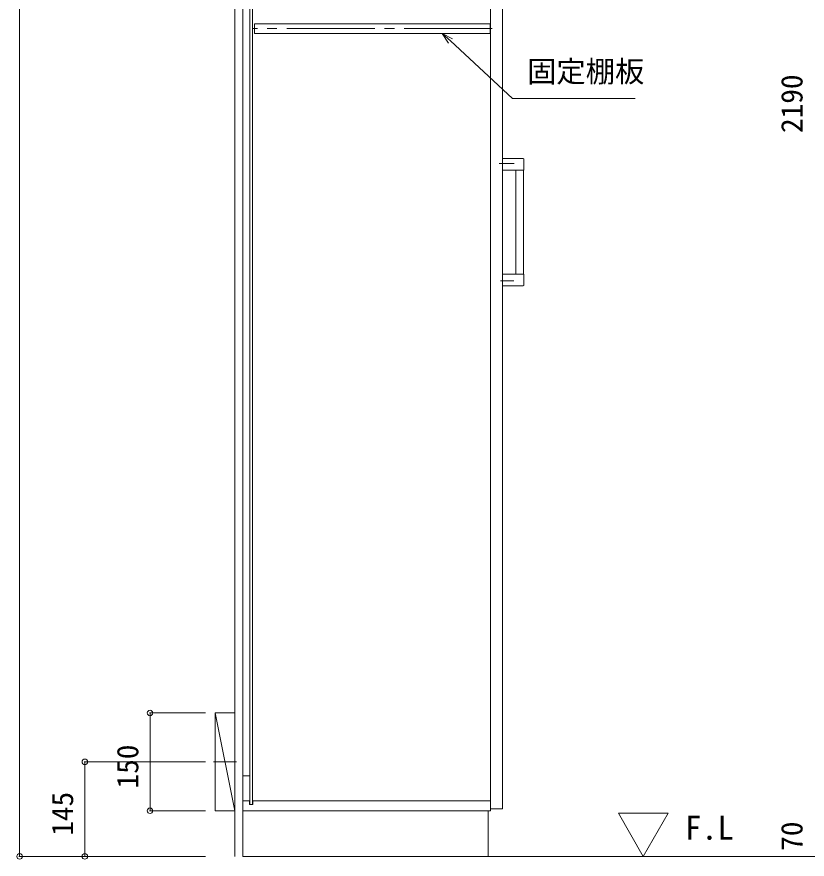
# Model space of a CAD drawing. Units: millimetres, scale not verified. Extents: x -2772 to 2772, y -4480 to 4487.
# Drawn here: x -1587 to -375, y -840 to 452 of the extents above; entities that cross this region are included whole.
import ezdxf
from ezdxf.enums import TextEntityAlignment as Align

# ---------------------------------------------------------------- set-up
doc = ezdxf.new("R2010")
doc.units = ezdxf.units.MM
doc.header["$LTSCALE"] = 15
doc.linetypes.add('CHAIN2', pattern=[12, 9, -1, 1, -1])
doc.layers.add('0-1_USER1', color=3, linetype='Continuous')
for name, color, linetype, lineweight in [('0-2_YKK_ZWAK', 2, 'CHAIN2', 9), ('0-3_YKK_11', 4, 'Continuous', 9), ('0-4_YKK_12', 3, 'Continuous', 9), ('0-5_YKK_13', 7, 'Continuous', 9), ('0-6_YKK_D', 6, 'Continuous', 9)]:
    doc.layers.add(name, color=color, linetype=linetype, lineweight=lineweight)
doc.styles.add('ＭＳ ゴシック', font='')
doc.styles.get('ＭＳ ゴシック').set_extended_font_data('MS Gothic')

msp = doc.modelspace()

# ---------------------------------------------------------------- linework, layer by layer
at = {"layer": '0-2_YKK_ZWAK', "linetype": 'Continuous'}
for p, q in [((-1229.85, 1414.33), (-1229.85, -756.67)), ((-1225.85, 1414.33), (-1225.85, -756.67)), ((-1229.85, -712.67), (-1240.35, -712.67)), ((-1240.35, -751.17), (-1230.35, -751.17)), ((-1230.35, -751.17), (-1230.35, -756.67)), ((-1225.35, -756.67), (-1230.35, -756.67)), ((-1225.35, -751.17), (-1225.35, -756.67)), ((-1225.35, -751.17), (-860.35, -751.17))]:
    msp.add_line(p, q, dxfattribs=at)
at = {"layer": '0-2_YKK_ZWAK'}
for p, q in [((-858.05, 433.83), (-1225.14, 433.83)), ((-1285.64, -691.17), (-1250.05, -691.17))]:
    msp.add_line(p, q, dxfattribs=at)
at = {"layer": '0-2_YKK_ZWAK', "linetype": 'Continuous'}
for points in [[(-1240.35, -766.17), (-860.35, -766.17), (-860.35, 1423.83), (-1240.35, 1423.83)], [(-860.35, -763.17), (-842.35, -763.17), (-842.35, 1420.83), (-860.35, 1420.83)], [(-1240.35, -836.17), (-864.35, -836.17), (-864.35, -766.17), (-1240.35, -766.17)]]:
    msp.add_lwpolyline(points, close=True, dxfattribs=at)
at = {"layer": '0-3_YKK_11'}
for p, q in [((-842.35, 234.33), (-810.21, 234.33)), ((-842.35, 234.33), (-842.35, 216.83)), ((-809.21, 232.83), (-809.34, 217.33)), ((-809.21, 233.34), (-809.21, 232.83)), ((-842.35, 216.83), (-819.35, 216.83)), ((-821.85, 56.83), (-821.85, 216.83)), ((-809.84, 216.83), (-821.85, 216.83)), ((-809.85, 56.83), (-809.85, 216.83)), ((-842.35, 56.83), (-815.85, 56.83)), ((-842.35, 39.33), (-842.35, 56.83)), ((-821.85, 56.83), (-809.85, 56.83)), ((-815.85, 56.83), (-809.84, 56.83)), ((-809.21, 40.83), (-809.34, 56.34)), ((-842.35, 39.33), (-810.21, 39.33)), ((-809.21, 40.32), (-809.21, 40.83))]:
    msp.add_line(p, q, dxfattribs=at)
at = {"layer": '0-3_YKK_11', "linetype": 'CHAIN2'}
for p, q in [((-824.29, 226.83), (-847.44, 226.83)), ((-824.94, 46.83), (-845.16, 46.83))]:
    msp.add_line(p, q, dxfattribs=at)
at = {"layer": '0-3_YKK_11'}
for centre, radius, start, end in [((-810.21, 233.33), 1, 0.5, 90), ((-809.84, 217.33), 0.5, 270, 359.5), ((-809.84, 56.33), 0.5, 0.5, 90), ((-810.21, 40.33), 1, 270, 359.5)]:
    msp.add_arc(centre, radius, start, end, dxfattribs=at)
at = {"layer": '0-4_YKK_12'}
for p, q in [((-1252.85, -836.17), (-1252.85, 1507.64)), ((-1252.85, -766.17), (-1282.85, -616.17))]:
    msp.add_line(p, q, dxfattribs=at)
msp.add_lwpolyline([(555.97, -836.17), (-1240.35, -836.17), (-1240.35, 1507.64)], dxfattribs=at)
for points in [[(-1252.85, -766.17), (-1282.85, -766.17), (-1282.85, -616.17), (-1252.85, -616.17)], [(-626.16, -836.17), (-587.99, -770.06), (-664.32, -770.06)]]:
    msp.add_lwpolyline(points, close=True, dxfattribs=at)
at = {"layer": '0-5_YKK_13'}
msp.add_line((-860.85, 441.33), (-1222.35, 441.33), dxfattribs=at)
msp.add_lwpolyline([(-1222.35, 441.33), (-1222.35, 426.33), (-860.85, 426.33), (-860.85, 441.33)], dxfattribs=at)
at = {"layer": '0-6_YKK_D'}
for p, q in [((-1582.85, -836.17), (-1582.85, 1423.83)), ((-1297.79, -616.17), (-1383.85, -616.17)), ((-1382.85, -766.17), (-1382.85, -616.17)), ((-1297.79, -691.17), (-1483.85, -691.17)), ((-1482.85, -836.17), (-1482.85, -691.17)), ((-1297.79, -766.17), (-1383.85, -766.17)), ((-1297.79, -836.17), (-1583.85, -836.17)), ((-1297.79, -836.17), (-1483.85, -836.17))]:
    msp.add_line(p, q, dxfattribs=at)
for points in [[(-925.13, 411.43), (-934.5, 426.33), (-918.94, 418.11)], [(-934.5, 426.33), (-922.03, 414.77), (-826.65, 326.33), (-638.85, 326.33)]]:
    msp.add_lwpolyline(points, dxfattribs=at)
for centre in [(-1382.85, -616.17), (-1482.85, -691.17), (-1382.85, -766.17), (-1582.85, -836.17), (-1482.85, -836.17)]:
    msp.add_circle(centre, 4.25, dxfattribs=at)

# ---------------------------------------------------------------- texts
at = {"layer": '0-1_USER1', "style": 'ＭＳ ゴシック'}
msp.add_text('F.L', height=36.66, dxfattribs=at).set_placement((-562.1, -821.48), align=Align.BOTTOM_LEFT)
at = {"layer": '0-6_YKK_D', "style": 'ＭＳ ゴシック'}
msp.add_text('固定棚板', height=32.99, dxfattribs=at).set_placement((-804.53, 341.68), align=Align.BOTTOM_LEFT)
for s, p in [('2190', (-372.03, 273.63)), ('150', (-1390.85, -731.97)), ('145', (-1490.85, -804.47)), ('70', (-372.03, -827.57))]:
    msp.add_text(s, height=32.99, rotation=90, dxfattribs=at).set_placement(p, align=Align.BOTTOM_LEFT)

doc.saveas('drawing.dxf')
